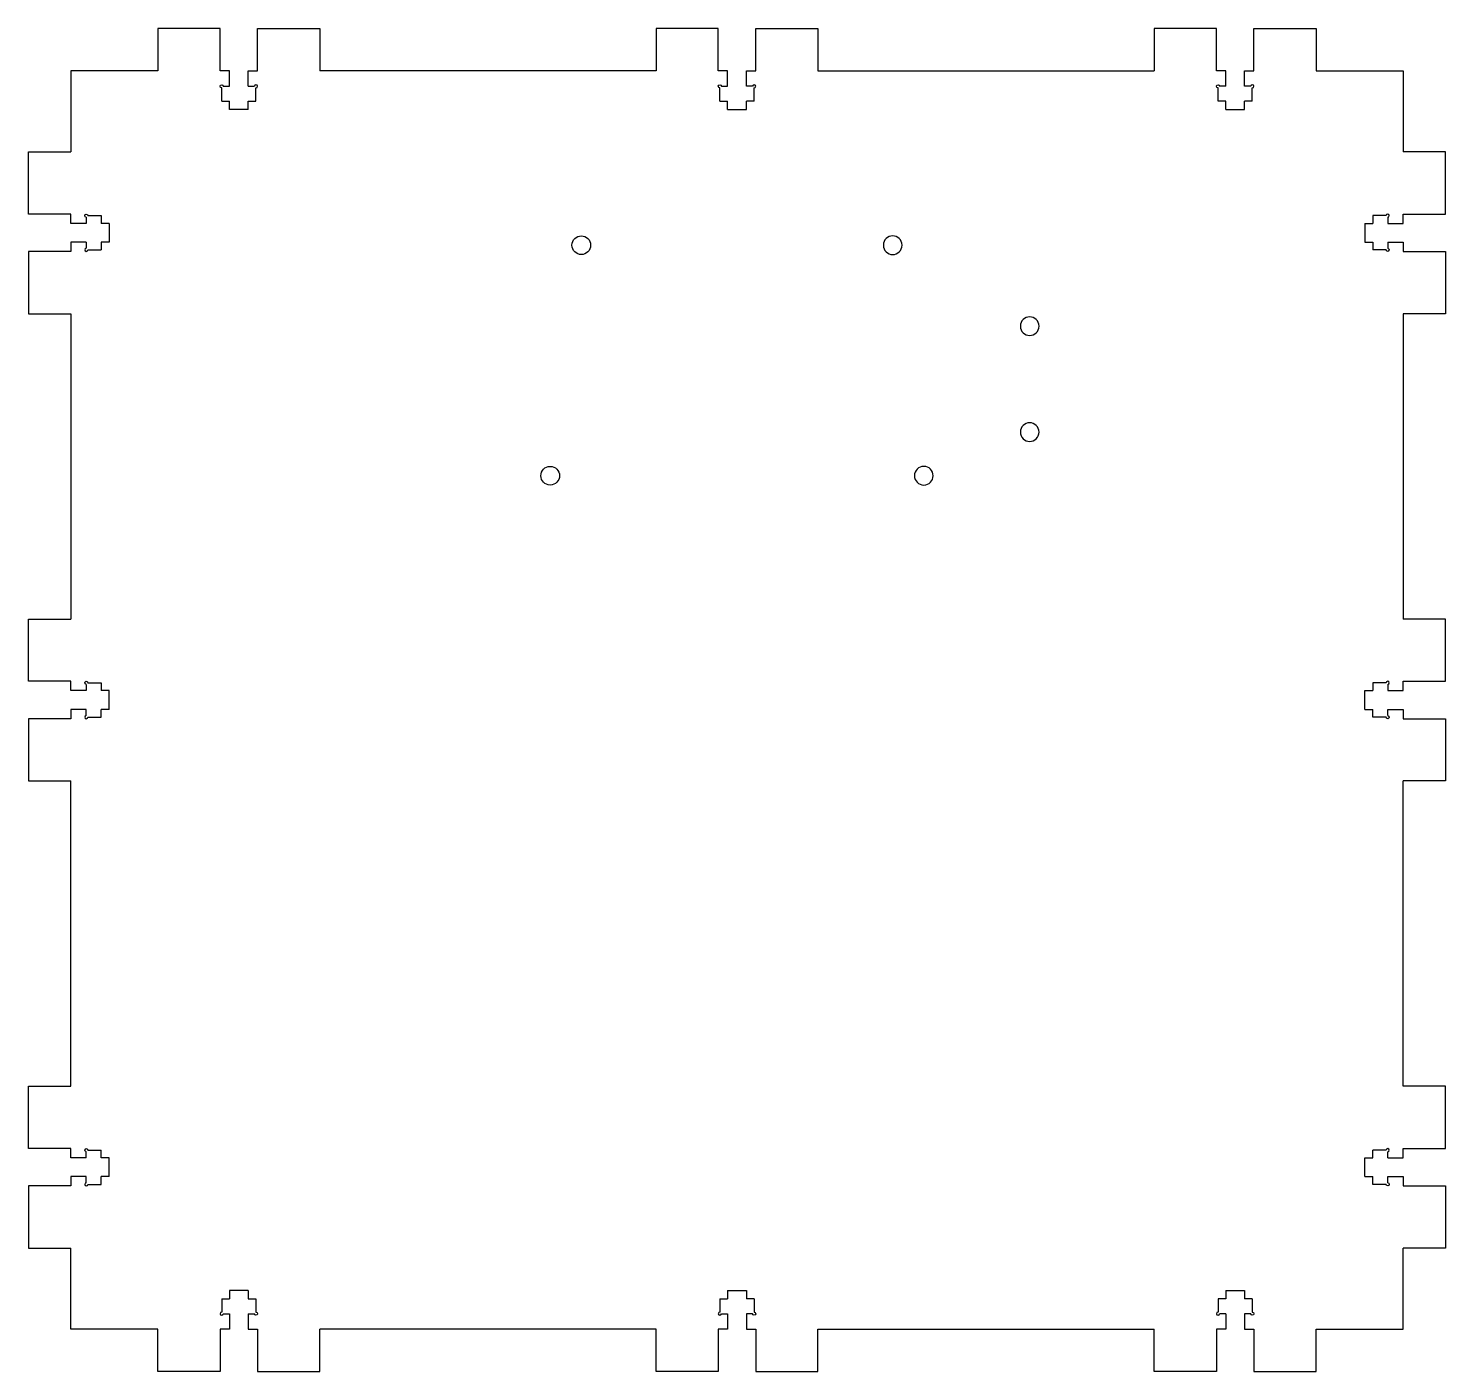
# Model space of a CAD drawing. Extents: x -114 to 114, y -108 to 108.
import ezdxf

# ---------------------------------------------------------------- set-up
doc = ezdxf.new("R2010")
doc.units = 0
doc.header["$MEASUREMENT"] = 0
doc.layers.add('VISIBLE', color=7, linetype='CONTINUOUS')

msp = doc.modelspace()

# ---------------------------------------------------------------- linework, layer by layer
at = {"layer": 'VISIBLE'}
for p, q in [((-83, 107.8, 16.8), (-93, 107.8, 16.8)), ((-93, 107.8, 16.8), (-93, 101, 16.8)), ((-83, 101, 16.8), (-83, 107.8, 16.8)), ((-77, 107.8, 16.8), (-67, 107.8, 16.8)), ((-77, 101, 16.8), (-77, 107.8, 16.8)), ((-67, 107.8, 16.8), (-67, 101, 16.8)), ((-3, 107.8, 16.8), (-13, 107.8, 16.8)), ((-13, 107.8, 16.8), (-13, 101, 16.8)), ((-3, 101, 16.8), (-3, 107.8, 16.8)), ((3, 107.8, 16.8), (13, 107.8, 16.8)), ((3, 101, 16.8), (3, 107.8, 16.8)), ((13, 107.8, 16.8), (13, 101, 16.8)), ((77, 107.8, 16.8), (67, 107.8, 16.8)), ((67, 107.8, 16.8), (67, 101, 16.8)), ((77, 101, 16.8), (77, 107.8, 16.8)), ((83, 107.8, 16.8), (93, 107.8, 16.8)), ((83, 101, 16.8), (83, 107.8, 16.8)), ((93, 107.8, 16.8), (93, 101, 16.8)), ((-93, 101, 16.8), (-107, 101, 16.8)), ((-107, 101, 16.8), (-107, 88, 16.8)), ((-81.5, 101, 16.8), (-83, 101, 16.8)), ((-81.5, 98.5, 16.8), (-81.5, 101, 16.8)), ((-78.5, 101, 16.8), (-77, 101, 16.8)), ((-78.5, 98.5, 16.8), (-78.5, 101, 16.8)), ((-13, 101, 16.8), (-67, 101, 16.8)), ((-1.5, 101, 16.8), (-3, 101, 16.8)), ((-1.5, 98.5, 16.8), (-1.5, 101, 16.8)), ((1.5, 101, 16.8), (3, 101, 16.8)), ((1.5, 98.5, 16.8), (1.5, 101, 16.8)), ((13, 101, 16.8), (67, 101, 16.8)), ((78.5, 101, 16.8), (77, 101, 16.8)), ((78.5, 98.5, 16.8), (78.5, 101, 16.8)), ((81.5, 101, 16.8), (83, 101, 16.8)), ((81.5, 98.5, 16.8), (81.5, 101, 16.8)), ((93, 101, 16.8), (107, 101, 16.8)), ((107, 101, 16.8), (107, 88, 16.8)), ((-82.75, 96.1, 16.8), (-82.75, 98.25, 16.8)), ((-82.5, 98.5, 16.8), (-81.5, 98.5, 16.8)), ((-78.5, 98.5, 16.8), (-77.5, 98.5, 16.8)), ((-77.25, 96.1, 16.8), (-77.25, 98.25, 16.8)), ((-2.75, 96.1, 16.8), (-2.75, 98.25, 16.8)), ((-2.5, 98.5, 16.8), (-1.5, 98.5, 16.8)), ((2.5, 98.5, 16.8), (1.5, 98.5, 16.8)), ((2.75, 96.1, 16.8), (2.75, 98.25, 16.8)), ((77.25, 96.1, 16.8), (77.25, 98.25, 16.8)), ((78.5, 98.5, 16.8), (77.5, 98.5, 16.8)), ((82.5, 98.5, 16.8), (81.5, 98.5, 16.8)), ((82.75, 96.1, 16.8), (82.75, 98.25, 16.8)), ((-82.75, 96.1, 16.8), (-81.5, 96.1, 16.8)), ((-81.5, 94.8, 16.8), (-81.5, 96.1, 16.8)), ((-78.5, 96.1, 16.8), (-77.25, 96.1, 16.8)), ((-78.5, 94.8, 16.8), (-78.5, 96.1, 16.8)), ((-2.75, 96.1, 16.8), (-1.5, 96.1, 16.8)), ((-1.5, 94.8, 16.8), (-1.5, 96.1, 16.8)), ((2.75, 96.1, 16.8), (1.5, 96.1, 16.8)), ((1.5, 94.8, 16.8), (1.5, 96.1, 16.8)), ((78.5, 96.1, 16.8), (77.25, 96.1, 16.8)), ((78.5, 94.8, 16.8), (78.5, 96.1, 16.8)), ((82.75, 96.1, 16.8), (81.5, 96.1, 16.8)), ((81.5, 94.8, 16.8), (81.5, 96.1, 16.8)), ((-78.5, 94.8, 16.8), (-81.5, 94.8, 16.8)), ((-1.5, 94.8, 16.8), (1.5, 94.8, 16.8)), ((78.5, 94.8, 16.8), (81.5, 94.8, 16.8)), ((-113.8, 88, 16.8), (-107, 88, 16.8)), ((-113.8, 78, 16.8), (-113.8, 88, 16.8)), ((113.8, 88, 16.8), (107, 88, 16.8)), ((113.8, 78, 16.8), (113.8, 88, 16.8)), ((-107, 78, 16.8), (-113.8, 78, 16.8)), ((-107, 76.5, 16.8), (-107, 78, 16.8)), ((-104.5, 77.5, 16.8), (-104.5, 76.5, 16.8)), ((-104.25, 77.75, 16.8), (-102.1, 77.75, 16.8)), ((-102.1, 77.75, 16.8), (-102.1, 76.5, 16.8)), ((102.1, 77.75, 16.8), (102.1, 76.5, 16.8)), ((104.25, 77.75, 16.8), (102.1, 77.75, 16.8)), ((104.5, 77.5, 16.8), (104.5, 76.5, 16.8)), ((107, 76.5, 16.8), (107, 78, 16.8)), ((107, 78, 16.8), (113.8, 78, 16.8)), ((-104.5, 76.5, 16.8), (-107, 76.5, 16.8)), ((-100.8, 76.5, 16.8), (-102.1, 76.5, 16.8)), ((-100.8, 76.5, 16.8), (-100.8, 73.5, 16.8)), ((100.8, 76.5, 16.8), (100.8, 73.5, 16.8)), ((100.8, 76.5, 16.8), (102.1, 76.5, 16.8)), ((104.5, 76.5, 16.8), (107, 76.5, 16.8)), ((-104.5, 73.5, 16.8), (-107, 73.5, 16.8)), ((-107, 73.5, 16.8), (-107, 72, 16.8)), ((-104.5, 73.5, 16.8), (-104.5, 72.5, 16.8)), ((-100.8, 73.5, 16.8), (-102.1, 73.5, 16.8)), ((-102.1, 73.5, 16.8), (-102.1, 72.25, 16.8)), ((100.8, 73.5, 16.8), (102.1, 73.5, 16.8)), ((102.1, 73.5, 16.8), (102.1, 72.25, 16.8)), ((104.5, 73.5, 16.8), (107, 73.5, 16.8)), ((104.5, 73.5, 16.8), (104.5, 72.5, 16.8)), ((107, 73.5, 16.8), (107, 72, 16.8)), ((-107, 72, 16.8), (-113.8, 72, 16.8)), ((-113.8, 72, 16.8), (-113.8, 62, 16.8)), ((-104.25, 72.25, 16.8), (-102.1, 72.25, 16.8)), ((104.25, 72.25, 16.8), (102.1, 72.25, 16.8)), ((107, 72, 16.8), (113.8, 72, 16.8)), ((113.8, 72, 16.8), (113.8, 62, 16.8)), ((-113.8, 62, 16.8), (-107, 62, 16.8)), ((-107, 62, 16.8), (-107, 13, 16.8)), ((107, 62, 16.8), (107, 13, 16.8)), ((113.8, 62, 16.8), (107, 62, 16.8)), ((-113.8, 13, 16.8), (-107, 13, 16.8)), ((-113.8, 3, 16.8), (-113.8, 13, 16.8)), ((113.8, 13, 16.8), (107, 13, 16.8)), ((113.8, 3, 16.8), (113.8, 13, 16.8)), ((-107, 3, 16.8), (-113.8, 3, 16.8)), ((-107, 1.5, 16.8), (-107, 3, 16.8)), ((-104.5, 2.5, 16.8), (-104.5, 1.5, 16.8)), ((-104.25, 2.75, 16.8), (-102.1, 2.75, 16.8)), ((-102.1, 2.75, 16.8), (-102.1, 1.5, 16.8)), ((102.1, 2.75, 16.8), (102.1, 1.5, 16.8)), ((104.25, 2.75, 16.8), (102.1, 2.75, 16.8)), ((104.5, 2.5, 16.8), (104.5, 1.5, 16.8)), ((107, 1.5, 16.8), (107, 3, 16.8)), ((107, 3, 16.8), (113.8, 3, 16.8)), ((-104.5, 1.5, 16.8), (-107, 1.5, 16.8)), ((-100.8, 1.5, 16.8), (-102.1, 1.5, 16.8)), ((-100.8, -1.5, 16.8), (-100.8, 1.5, 16.8)), ((100.8, -1.5, 16.8), (100.8, 1.5, 16.8)), ((100.8, 1.5, 16.8), (102.1, 1.5, 16.8)), ((104.5, 1.5, 16.8), (107, 1.5, 16.8)), ((-104.5, -1.5, 16.8), (-107, -1.5, 16.8)), ((-107, -1.5, 16.8), (-107, -3, 16.8)), ((-104.5, -2.5, 16.8), (-104.5, -1.5, 16.8)), ((-100.8, -1.5, 16.8), (-102.1, -1.5, 16.8)), ((-102.1, -2.75, 16.8), (-102.1, -1.5, 16.8)), ((100.8, -1.5, 16.8), (102.1, -1.5, 16.8)), ((102.1, -2.75, 16.8), (102.1, -1.5, 16.8)), ((104.5, -1.5, 16.8), (107, -1.5, 16.8)), ((104.5, -2.5, 16.8), (104.5, -1.5, 16.8)), ((107, -1.5, 16.8), (107, -3, 16.8)), ((-107, -3, 16.8), (-113.8, -3, 16.8)), ((-113.8, -3, 16.8), (-113.8, -13, 16.8)), ((-104.25, -2.75, 16.8), (-102.1, -2.75, 16.8)), ((104.25, -2.75, 16.8), (102.1, -2.75, 16.8)), ((107, -3, 16.8), (113.8, -3, 16.8)), ((113.8, -3, 16.8), (113.8, -13, 16.8)), ((-113.8, -13, 16.8), (-107, -13, 16.8)), ((-107, -62, 16.8), (-107, -13, 16.8)), ((107, -62, 16.8), (107, -13, 16.8)), ((113.8, -13, 16.8), (107, -13, 16.8)), ((-113.8, -62, 16.8), (-107, -62, 16.8)), ((-113.8, -72, 16.8), (-113.8, -62, 16.8)), ((113.8, -62, 16.8), (107, -62, 16.8)), ((113.8, -72, 16.8), (113.8, -62, 16.8)), ((-107, -72, 16.8), (-113.8, -72, 16.8)), ((-107, -73.5, 16.8), (-107, -72, 16.8)), ((-104.5, -73.5, 16.8), (-104.5, -72.5, 16.8)), ((-104.25, -72.25, 16.8), (-102.1, -72.25, 16.8)), ((-102.1, -73.5, 16.8), (-102.1, -72.25, 16.8)), ((102.1, -73.5, 16.8), (102.1, -72.25, 16.8)), ((104.25, -72.25, 16.8), (102.1, -72.25, 16.8)), ((104.5, -73.5, 16.8), (104.5, -72.5, 16.8)), ((107, -73.5, 16.8), (107, -72, 16.8)), ((107, -72, 16.8), (113.8, -72, 16.8)), ((-104.5, -73.5, 16.8), (-107, -73.5, 16.8)), ((-100.8, -73.5, 16.8), (-102.1, -73.5, 16.8)), ((-100.8, -76.5, 16.8), (-100.8, -73.5, 16.8)), ((100.8, -76.5, 16.8), (100.8, -73.5, 16.8)), ((100.8, -73.5, 16.8), (102.1, -73.5, 16.8)), ((104.5, -73.5, 16.8), (107, -73.5, 16.8)), ((-104.5, -76.5, 16.8), (-107, -76.5, 16.8)), ((-107, -76.5, 16.8), (-107, -78, 16.8)), ((-104.5, -77.5, 16.8), (-104.5, -76.5, 16.8)), ((-100.8, -76.5, 16.8), (-102.1, -76.5, 16.8)), ((-102.1, -77.75, 16.8), (-102.1, -76.5, 16.8)), ((100.8, -76.5, 16.8), (102.1, -76.5, 16.8)), ((102.1, -77.75, 16.8), (102.1, -76.5, 16.8)), ((104.5, -76.5, 16.8), (107, -76.5, 16.8)), ((104.5, -77.5, 16.8), (104.5, -76.5, 16.8)), ((107, -76.5, 16.8), (107, -78, 16.8)), ((-107, -78, 16.8), (-113.8, -78, 16.8)), ((-113.8, -78, 16.8), (-113.8, -88, 16.8)), ((-104.25, -77.75, 16.8), (-102.1, -77.75, 16.8)), ((104.25, -77.75, 16.8), (102.1, -77.75, 16.8)), ((107, -78, 16.8), (113.8, -78, 16.8)), ((113.8, -78, 16.8), (113.8, -88, 16.8)), ((-113.8, -88, 16.8), (-107, -88, 16.8)), ((-107, -101, 16.8), (-107, -88, 16.8)), ((107, -101, 16.8), (107, -88, 16.8)), ((113.8, -88, 16.8), (107, -88, 16.8)), ((-81.5, -94.8, 16.8), (-81.5, -96.1, 16.8)), ((-78.5, -94.8, 16.8), (-81.5, -94.8, 16.8)), ((-78.5, -94.8, 16.8), (-78.5, -96.1, 16.8)), ((-1.5, -94.8, 16.8), (-1.5, -96.1, 16.8)), ((-1.5, -94.8, 16.8), (1.5, -94.8, 16.8)), ((1.5, -94.8, 16.8), (1.5, -96.1, 16.8)), ((78.5, -94.8, 16.8), (78.5, -96.1, 16.8)), ((78.5, -94.8, 16.8), (81.5, -94.8, 16.8)), ((81.5, -94.8, 16.8), (81.5, -96.1, 16.8)), ((-82.75, -96.1, 16.8), (-82.75, -98.25, 16.8)), ((-82.75, -96.1, 16.8), (-81.5, -96.1, 16.8)), ((-78.5, -96.1, 16.8), (-77.25, -96.1, 16.8)), ((-77.25, -96.1, 16.8), (-77.25, -98.25, 16.8)), ((-2.75, -96.1, 16.8), (-2.75, -98.25, 16.8)), ((-2.75, -96.1, 16.8), (-1.5, -96.1, 16.8)), ((2.75, -96.1, 16.8), (1.5, -96.1, 16.8)), ((2.75, -96.1, 16.8), (2.75, -98.25, 16.8)), ((77.25, -96.1, 16.8), (77.25, -98.25, 16.8)), ((78.5, -96.1, 16.8), (77.25, -96.1, 16.8)), ((82.75, -96.1, 16.8), (81.5, -96.1, 16.8)), ((82.75, -96.1, 16.8), (82.75, -98.25, 16.8)), ((-82.5, -98.5, 16.8), (-81.5, -98.5, 16.8)), ((-81.5, -98.5, 16.8), (-81.5, -101, 16.8)), ((-78.5, -98.5, 16.8), (-77.5, -98.5, 16.8)), ((-78.5, -98.5, 16.8), (-78.5, -101, 16.8)), ((-2.5, -98.5, 16.8), (-1.5, -98.5, 16.8)), ((-1.5, -98.5, 16.8), (-1.5, -101, 16.8)), ((2.5, -98.5, 16.8), (1.5, -98.5, 16.8)), ((1.5, -98.5, 16.8), (1.5, -101, 16.8)), ((78.5, -98.5, 16.8), (77.5, -98.5, 16.8)), ((78.5, -98.5, 16.8), (78.5, -101, 16.8)), ((82.5, -98.5, 16.8), (81.5, -98.5, 16.8)), ((81.5, -98.5, 16.8), (81.5, -101, 16.8)), ((-93, -101, 16.8), (-107, -101, 16.8)), ((-93, -107.8, 16.8), (-93, -101, 16.8)), ((-83, -101, 16.8), (-83, -107.8, 16.8)), ((-81.5, -101, 16.8), (-83, -101, 16.8)), ((-78.5, -101, 16.8), (-77, -101, 16.8)), ((-77, -101, 16.8), (-77, -107.8, 16.8)), ((-67, -107.8, 16.8), (-67, -101, 16.8)), ((-13, -101, 16.8), (-67, -101, 16.8)), ((-13, -107.8, 16.8), (-13, -101, 16.8)), ((-3, -101, 16.8), (-3, -107.8, 16.8)), ((-1.5, -101, 16.8), (-3, -101, 16.8)), ((1.5, -101, 16.8), (3, -101, 16.8)), ((3, -101, 16.8), (3, -107.8, 16.8)), ((13, -107.8, 16.8), (13, -101, 16.8)), ((13, -101, 16.8), (67, -101, 16.8)), ((67, -107.8, 16.8), (67, -101, 16.8)), ((77, -101, 16.8), (77, -107.8, 16.8)), ((78.5, -101, 16.8), (77, -101, 16.8)), ((81.5, -101, 16.8), (83, -101, 16.8)), ((83, -101, 16.8), (83, -107.8, 16.8)), ((93, -107.8, 16.8), (93, -101, 16.8)), ((93, -101, 16.8), (107, -101, 16.8)), ((-83, -107.8, 16.8), (-93, -107.8, 16.8)), ((-77, -107.8, 16.8), (-67, -107.8, 16.8)), ((-3, -107.8, 16.8), (-13, -107.8, 16.8)), ((3, -107.8, 16.8), (13, -107.8, 16.8)), ((77, -107.8, 16.8), (67, -107.8, 16.8)), ((83, -107.8, 16.8), (93, -107.8, 16.8))]:
    msp.add_line(p, q, dxfattribs=at)
for centre in [(-25, 73, 16.8), (-30, 36, 16.8)]:
    msp.add_circle(centre, 1.5, dxfattribs=at)
at = {"layer": 'VISIBLE', "extrusion": (0, 0, -1)}
for centre in [(-25, 73, -16.8), (-47, 60, -16.8), (-47, 43, -16.8), (-30, 36, -16.8)]:
    msp.add_circle(centre, 1.5, dxfattribs=at)
for centre, start, end in [((82.75, 98.5, -16.8), 270, 180), ((2.75, 98.5, -16.8), 270, 180), ((-77.25, 98.5, -16.8), 270, 180), ((104.5, 77.75, -16.8), 270, 180), ((-104.5, 72.25, -16.8), 90, 0), ((104.5, 2.75, -16.8), 270, 180), ((-104.5, -2.75, -16.8), 90, 0), ((104.5, -72.25, -16.8), 270, 180), ((-104.5, -77.75, -16.8), 90, 0), ((77.25, -98.5, -16.8), 90, 0), ((-2.75, -98.5, -16.8), 90, 0), ((-82.75, -98.5, -16.8), 90, 0)]:
    msp.add_arc(centre, 0.25, start, end, dxfattribs=at)
at = {"layer": 'VISIBLE'}
for centre, start, end in [((-77.25, 98.5, 16.8), 270, 180), ((2.75, 98.5, 16.8), 270, 180), ((82.75, 98.5, 16.8), 270, 180), ((104.5, 77.75, 16.8), 270, 180), ((-104.5, 72.25, 16.8), 90, 0), ((104.5, 2.75, 16.8), 270, 180), ((-104.5, -2.75, 16.8), 90, 0), ((104.5, -72.25, 16.8), 270, 180), ((-104.5, -77.75, 16.8), 90, 0), ((-82.75, -98.5, 16.8), 90, 0), ((-2.75, -98.5, 16.8), 90, 0), ((77.25, -98.5, 16.8), 90, 0)]:
    msp.add_arc(centre, 0.25, start, end, dxfattribs=at)

doc.saveas('drawing.dxf')
